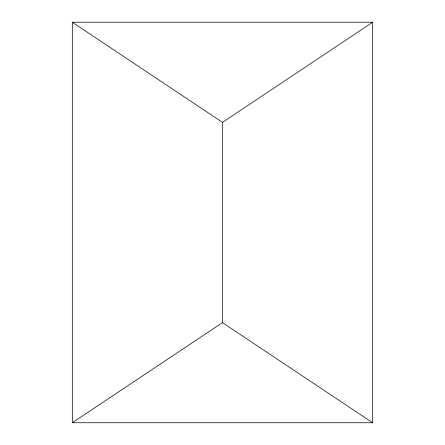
<?xml version="1.0" encoding="UTF-8"?>
<svg xmlns="http://www.w3.org/2000/svg" width="445" height="445" viewBox="0 0 445 445"><rect width="100%" height="100%" fill="white"/><g stroke="black" fill="none" stroke-linecap="round" stroke-linejoin="round"><path stroke-width="0.67" d="M72.312 422.75L222.5 322.625L222.5 122.375L372.688 22.25L372.688 422.75L72.312 422.75L72.312 22.25L372.688 22.25M72.312 22.25L222.5 122.375M222.5 322.625L372.688 422.75"/></g></svg>
